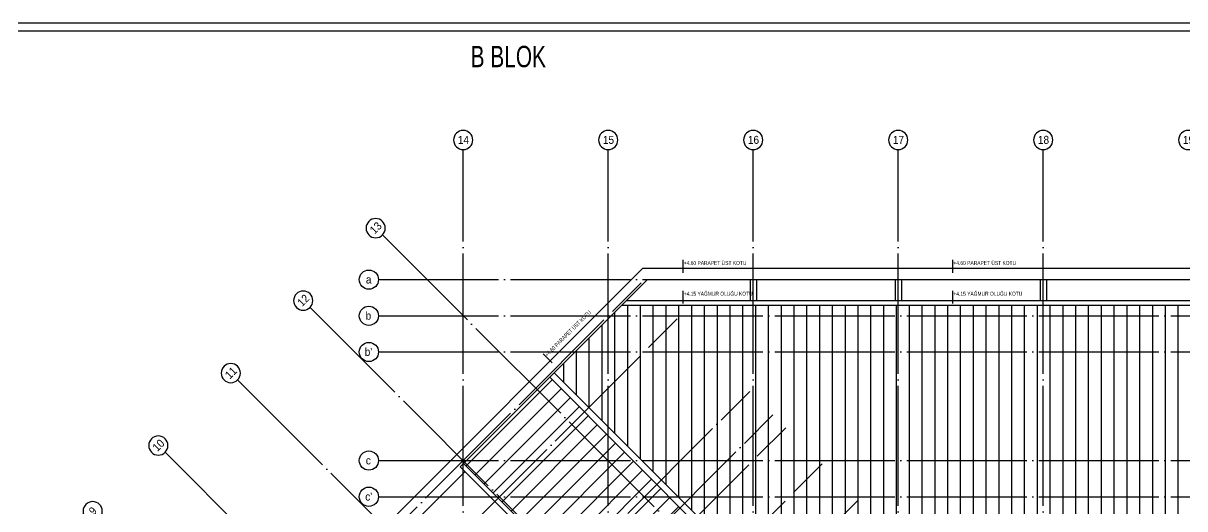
# Model space of a CAD drawing. Extents: x 460786 to 545292, y 30998 to 41694.
# Drawn here: x 495704 to 499333, y 40178 to 41694 of the extents above; entities that cross this region are included whole.
import ezdxf
from ezdxf.enums import TextEntityAlignment as Align

# ---------------------------------------------------------------- set-up
doc = ezdxf.new("R2010")
doc.units = 0
doc.header["$LTSCALE"] = 50
doc.header["$MEASUREMENT"] = 0
doc.linetypes.add('DASHDOT', pattern=[5.5, 5, -0.25, 0, -0.25])
doc.layers.get('0').update_dxf_attribs({"linetype": 'CONTINUOUS'})
for name, color, linetype in [('A-Aks Balonu', 2, 'CONTINUOUS'), ('A-Aks Dikey', 12, 'DASHDOT'), ('A-Aks Yatay', 12, 'DASHDOT'), ('A-Gör 2', 40, 'CONTINUOUS'), ('A-Gör 4', 75, 'CONTINUOUS'), ('A-Lejant', 23, 'CONTINUOUS'), ('A-Yazı 1', 200, 'CONTINUOUS'), ('A-Yazı 2', 205, 'CONTINUOUS')]:
    doc.layers.add(name, color=color, linetype=linetype)
doc.styles.add('blkan', font='arial.ttf', dxfattribs={"width": 0.9, "height": 12.5})
doc.styles.get("Standard").update_dxf_attribs({"font": 'arial.ttf', "width": 0.9})

# ---------------------------------------------------------------- blocks, each defined once
blk = doc.blocks.new('aks')
blk.add_circle((-0.8, 38.6), 60)
at = {"width": 0.9}
blk.add_attdef('AKSNO', text='', height=50, dxfattribs=at).set_placement((-0.8, 38.6), align=Align.MIDDLE_CENTER)

msp = doc.modelspace()

# ---------------------------------------------------------------- hatches: boundary and pattern name
at = {"layer": 'A-Gör 4'}
h = msp.add_hatch(dxfattribs=at)
h.set_pattern_fill('_USER', color=256, scale=40, angle=90, pattern_type=0)
h.set_pattern_definition([(90, (-4287.384, 1950.46), (-40, 2e-15), [])])
h.paths.add_polyline_path([(501147.75, 39892.89), (499836.75, 40813.45), (499806.75, 40813.45), (497574.25, 40813.45), (497363.01, 40602.21), (498072.07, 39893.15)])
h = msp.add_hatch(dxfattribs=at)
h.set_pattern_fill('_USER', color=256, scale=40, angle=45, pattern_type=0)
h.set_pattern_definition([(45, (-4287.384, 1950.46), (-28.2842712, 28.2842712), [])])
h.paths.add_polyline_path([(497348.87, 40588.06), (497080.17, 40319.36), (497867.18, 39532.35), (497878.23, 39543.41), (498430.44, 39506.49)])

# ---------------------------------------------------------------- linework, layer by layer
at = {"layer": 'A-Aks Dikey', "ltscale": 1.5}
for p, q in [((497078.75, 38536.28), (497078.75, 41299.23)), ((497531.75, 38536.28), (497531.75, 41299.23)), ((497984.75, 38536.28), (497984.75, 41299.23)), ((498437.75, 38536.28), (498437.75, 41299.23)), ((498890.75, 38536.28), (498890.75, 41299.23)), ((496826.49, 41032.66), (499638.58, 38220.57)), ((496600.21, 40806.39), (499412.3, 37994.3)), ((496373.94, 40580.12), (499186.03, 37768.02)), ((496147.66, 40353.84), (498959.76, 37541.75))]:
    msp.add_line(p, q, dxfattribs=at)
at = {"layer": 'A-Aks Yatay', "ltscale": 1.5}
for p, q in [((496086.21, 39335.3), (497634.24, 40883.34)), ((496814.16, 40893.2), (504668.99, 40893.2)), ((496199.34, 39222.17), (497747.37, 40770.2)), ((496814.16, 40780.2), (504668.99, 40780.2)), ((496814.16, 40667.2), (504668.99, 40667.2)), ((496425.62, 38995.89), (497973.65, 40543.92)), ((496498.45, 38923.06), (498046.48, 40471.09)), ((496538.75, 38882.76), (498086.79, 40430.79)), ((496651.89, 38769.62), (498199.92, 40317.65)), ((496814.16, 40328.2), (504668.99, 40328.2)), ((496814.16, 40215.2), (504668.99, 40215.2)), ((496765.03, 38656.48), (498313.06, 40204.51))]:
    msp.add_line(p, q, dxfattribs=at)
at = {"layer": 'A-Gör 2'}
for p, q in [((497589.25, 40828.45), (499806.75, 40828.45)), ((497574.25, 40813.45), (499806.75, 40813.45)), ((497348.87, 40588.06), (498430.44, 39506.49)), ((497363.01, 40602.21), (498450.44, 39514.77)), ((497080.17, 40319.36), (497867.18, 39532.35)), ((497069.56, 40308.76), (497856.57, 39521.75))]:
    msp.add_line(p, q, dxfattribs=at)
at = {"layer": 'A-Gör 4'}
for p, q in [((496345.48, 39634.18), (497639.75, 40928.45)), ((497639.75, 40928.45), (499806.75, 40928.45)), ((497069.56, 40308.76), (497654.25, 40893.45)), ((497654.25, 40893.45), (499806.75, 40893.45)), ((497974.75, 40893.45), (497974.75, 40828.45)), ((497994.75, 40893.45), (497994.75, 40828.45)), ((498427.75, 40893.45), (498427.75, 40828.45)), ((498447.75, 40893.45), (498447.75, 40828.45)), ((498880.75, 40893.45), (498880.75, 40828.45)), ((498900.75, 40893.45), (498900.75, 40828.45)), ((496385.08, 39594.58), (497084.41, 40293.91))]:
    msp.add_line(p, q, dxfattribs=at)
at = {"layer": 'A-Lejant'}
msp.add_lwpolyline([(460786.15, 41693.81), (460786.15, 37193.81), (545291.84, 37193.81), (545291.84, 41693.81), (460786.15, 41693.81)], dxfattribs=at)
msp.add_lwpolyline([(460811.15, 41668.81), (460811.15, 37218.81), (545266.84, 37218.81), (545266.84, 41668.81)], close=True, dxfattribs=at)
at = {"layer": 'A-Yazı 2'}
for p, q in [((497765.76, 40914.86), (497765.76, 40954.73)), ((498608.21, 40914.86), (498608.21, 40954.73)), ((497765.76, 40818.69), (497765.76, 40858.56)), ((498608.21, 40818.69), (498608.21, 40858.56)), ((497356.94, 40632.99), (497328.75, 40661.18))]:
    msp.add_line(p, q, dxfattribs=at)

# ---------------------------------------------------------------- block references
at = {"layer": 'A-Aks Balonu'}
ref = msp.add_blockref('aks', (497078.34, 41309.91), dxfattribs=dict(at, xscale=-0.5, yscale=0.5, zscale=0.5))
ref.add_attrib('AKSNO', '14', dxfattribs={"layer": '0', "height": 25, "width": 0.9}).set_placement((497079.55, 41329.66), align=Align.MIDDLE_CENTER)
ref = msp.add_blockref('aks', (497531.34, 41309.91), dxfattribs=dict(at, xscale=-0.5, yscale=0.5, zscale=0.5))
ref.add_attrib('AKSNO', '15', dxfattribs={"layer": '0', "height": 25, "width": 0.9}).set_placement((497532.55, 41329.66), align=Align.MIDDLE_CENTER)
ref = msp.add_blockref('aks', (497984.34, 41309.91), dxfattribs=dict(at, xscale=-0.5, yscale=0.5, zscale=0.5))
ref.add_attrib('AKSNO', '16', dxfattribs={"layer": '0', "height": 25, "width": 0.9}).set_placement((497985.55, 41329.66), align=Align.MIDDLE_CENTER)
ref = msp.add_blockref('aks', (498437.34, 41309.91), dxfattribs=dict(at, xscale=-0.5, yscale=0.5, zscale=0.5))
ref.add_attrib('AKSNO', '17', dxfattribs={"layer": '0', "height": 25, "width": 0.9}).set_placement((498438.55, 41329.66), align=Align.MIDDLE_CENTER)
ref = msp.add_blockref('aks', (498890.34, 41309.91), dxfattribs=dict(at, xscale=-0.5, yscale=0.5, zscale=0.5))
ref.add_attrib('AKSNO', '18', dxfattribs={"layer": '0', "height": 25, "width": 0.9}).set_placement((498891.55, 41329.66), align=Align.MIDDLE_CENTER)
ref = msp.add_blockref('aks', (499343.34, 41309.91), dxfattribs=dict(at, xscale=-0.5, yscale=0.5, zscale=0.5))
ref.add_attrib('AKSNO', '19', dxfattribs={"layer": '0', "height": 25, "width": 0.9}).set_placement((499344.55, 41329.66), align=Align.MIDDLE_CENTER)
ref = msp.add_blockref('aks', (496818.64, 41039.92), dxfattribs=dict(at, xscale=-0.5, yscale=0.5, zscale=0.5, rotation=45))
ref.add_attrib('AKSNO', '13', dxfattribs={"layer": '0', "height": 25, "rotation": 45, "width": 0.9}).set_placement((496805.54, 41054.75), align=Align.MIDDLE_CENTER)
ref = msp.add_blockref('aks', (496784.58, 40873.88), dxfattribs=dict(at, xscale=0.5, yscale=0.5, zscale=0.5))
ref.add_attrib('AKSNO', 'a', dxfattribs={"layer": '0', "height": 25, "width": 0.9}).set_placement((496783.56, 40893.63), align=Align.MIDDLE_CENTER)
ref = msp.add_blockref('aks', (496592.36, 40813.65), dxfattribs=dict(at, xscale=-0.5, yscale=0.5, zscale=0.5, rotation=45))
ref.add_attrib('AKSNO', '12', dxfattribs={"layer": '0', "height": 25, "rotation": 45, "width": 0.9}).set_placement((496579.26, 40828.47), align=Align.MIDDLE_CENTER)
ref = msp.add_blockref('aks', (496784.58, 40760.88), dxfattribs=dict(at, xscale=0.5, yscale=0.5, zscale=0.5))
ref.add_attrib('AKSNO', 'b', dxfattribs={"layer": '0', "height": 25, "width": 0.9}).set_placement((496782.59, 40780.63), align=Align.MIDDLE_CENTER)
ref = msp.add_blockref('aks', (496784.58, 40647.88), dxfattribs=dict(at, xscale=0.5, yscale=0.5, zscale=0.5))
ref.add_attrib('AKSNO', "b'", dxfattribs={"layer": '0', "height": 25, "width": 0.9}).set_placement((496782.77, 40667.63), align=Align.MIDDLE_CENTER)
ref = msp.add_blockref('aks', (496366.09, 40587.37), dxfattribs=dict(at, xscale=-0.5, yscale=0.5, zscale=0.5, rotation=45))
ref.add_attrib('AKSNO', '11', dxfattribs={"layer": '0', "height": 25, "rotation": 45, "width": 0.9}).set_placement((496352.99, 40602.2), align=Align.MIDDLE_CENTER)
ref = msp.add_blockref('aks', (496139.82, 40361.1), dxfattribs=dict(at, xscale=-0.5, yscale=0.5, zscale=0.5, rotation=45))
ref.add_attrib('AKSNO', '10', dxfattribs={"layer": '0', "height": 25, "rotation": 45, "width": 0.9}).set_placement((496126.72, 40375.92), align=Align.MIDDLE_CENTER)
ref = msp.add_blockref('aks', (496784.58, 40308.88), dxfattribs=dict(at, xscale=0.5, yscale=0.5, zscale=0.5))
ref.add_attrib('AKSNO', 'c', dxfattribs={"layer": '0', "height": 25, "width": 0.9}).set_placement((496782.42, 40328.63), align=Align.MIDDLE_CENTER)
ref = msp.add_blockref('aks', (496784.58, 40195.88), dxfattribs=dict(at, xscale=0.5, yscale=0.5, zscale=0.5))
ref.add_attrib('AKSNO', "c'", dxfattribs={"layer": '0', "height": 25, "width": 0.9}).set_placement((496783.6, 40215.63), align=Align.MIDDLE_CENTER)
ref = msp.add_blockref('aks', (495934.76, 40156.04), dxfattribs=dict(at, xscale=-0.5, yscale=0.5, zscale=0.5, rotation=45))
ref.add_attrib('AKSNO', '9', dxfattribs={"layer": '0', "height": 25, "rotation": 45, "width": 0.9}).set_placement((495921.66, 40170.86), align=Align.MIDDLE_CENTER)

# ---------------------------------------------------------------- texts
at = {"layer": 'A-Yazı 1', "width": 0.7}
msp.add_text('B BLOK', height=66.667, dxfattribs=at).set_placement((497101.87, 41556.52))
at = {"layer": 'A-Yazı 2', "style": 'blkan', "width": 0.7}
for s, p in [('+4.60 PARAPET ÜST KOTU', (497767.83, 40938.96)), ('+4.60 PARAPET ÜST KOTU', (498610.28, 40938.96)), ('+4.15 YAĞMUR OLUĞU KOTU', (497767.83, 40842.79)), ('+4.15 YAĞMUR OLUĞU KOTU', (498610.28, 40842.79))]:
    msp.add_text(s, height=12.5, dxfattribs=at).set_placement(p)
msp.add_text('+4.60 PARAPET ÜST KOTU', height=12.5, rotation=45, dxfattribs=at).set_placement((497341.36, 40651.49))

doc.saveas('drawing.dxf')
